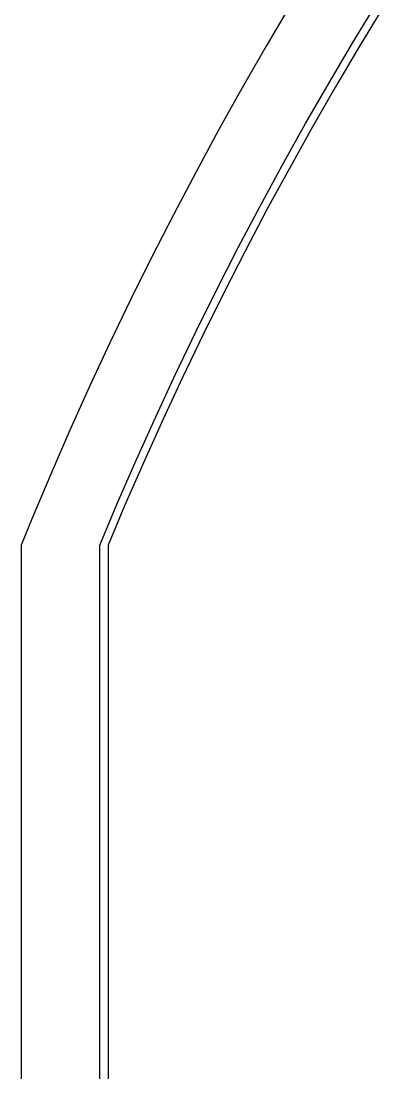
# Model space of a CAD drawing. Extents: x -25 to 122, y -49 to 104.
# Drawn here: x -25.04 to -17.93, y 45.92 to 66.53 of the extents above; entities that cross this region are included whole.
import ezdxf

# ---------------------------------------------------------------- set-up
doc = ezdxf.new("R2010")
doc.units = 0

msp = doc.modelspace()

# ---------------------------------------------------------------- linework, layer by layer
for p, q in [((-19.7612, 66.8418), (-20.2389, 66.0337)), ((-18.539, 66.1092), (-18.0605, 66.8965)), ((-17.9328, 66.8179), (-18.4103, 66.0321)), ((-20.2389, 66.0337), (-20.7066, 65.2197)), ((-19.0078, 65.3161), (-18.539, 66.1092)), ((-18.4103, 66.0321), (-18.8782, 65.2406)), ((-19.4668, 64.5173), (-19.0078, 65.3161)), ((-20.7066, 65.2197), (-21.1644, 64.4)), ((-18.8782, 65.2406), (-19.3363, 64.4434)), ((-19.916, 63.7129), (-19.4668, 64.5173)), ((-21.1644, 64.4), (-21.612, 63.5748)), ((-19.3363, 64.4434), (-19.7845, 63.6406)), ((-20.3552, 62.9031), (-19.916, 63.7129)), ((-21.612, 63.5748), (-22.0494, 62.7442)), ((-19.7845, 63.6406), (-20.2229, 62.8324)), ((-20.7845, 62.0879), (-20.3552, 62.9031)), ((-22.0494, 62.7442), (-22.4766, 61.9082)), ((-20.2229, 62.8324), (-20.6514, 62.0188)), ((-21.2038, 61.2675), (-20.7845, 62.0879)), ((-20.6514, 62.0188), (-21.0698, 61.2001)), ((-22.4766, 61.9082), (-22.8936, 61.0671)), ((-21.613, 60.4421), (-21.2038, 61.2675)), ((-21.0698, 61.2001), (-21.4782, 60.3763)), ((-22.8936, 61.0671), (-23.3002, 60.2209)), ((-22.012, 59.6117), (-21.613, 60.4421)), ((-21.4782, 60.3763), (-21.8764, 59.5475)), ((-23.3002, 60.2209), (-23.6963, 59.3698)), ((-22.4008, 58.7764), (-22.012, 59.6117)), ((-21.8764, 59.5475), (-22.2644, 58.714)), ((-23.6963, 59.3698), (-24.082, 58.5139)), ((-22.7793, 57.9365), (-22.4008, 58.7764)), ((-24.082, 58.5139), (-24.4572, 57.6534)), ((-22.2644, 58.714), (-22.6422, 57.8757)), ((-23.1475, 57.0919), (-22.7793, 57.9365)), ((-22.6422, 57.8757), (-23.0096, 57.0328)), ((-24.4572, 57.6534), (-24.8218, 56.7883)), ((-23.4969, 56.2626), (-23.1475, 57.0919)), ((-23.0096, 57.0328), (-23.3345, 56.2618)), ((-24.8218, 56.7883), (-25.0371, 56.2593)), ((-25.0371, 56.2593), (-25.0371, -1.23334)), ((-23.4969, -1.23666), (-23.4969, 56.2626)), ((-23.3345, 56.2618), (-23.3345, -1.23579))]:
    msp.add_line(p, q)

doc.saveas('drawing.dxf')
